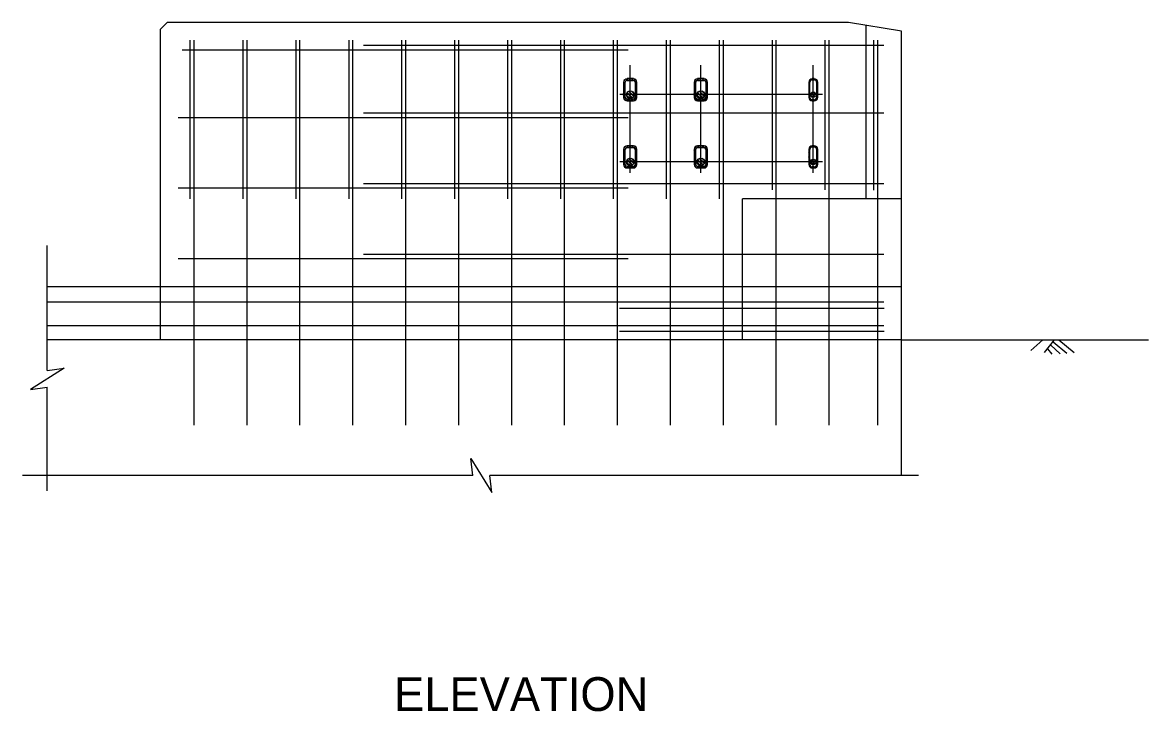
# Model space of a CAD drawing. Extents: x -813.5 to -743.8, y 412.9 to 447.1.
# Drawn here: x -789.31 to -778.67, y 426.84 to 433.35 of the extents above; entities that cross this region are included whole.
import ezdxf

# ---------------------------------------------------------------- set-up
doc = ezdxf.new("R2010")
doc.units = 0
for name, color, linetype in [('rd_PROFILE-FINISH', 7, 'Continuous'), ('str_Center-Line-A', 7, 'Continuous'), ('str_Concrete-A', 7, 'Continuous'), ('str_Existing-Steel-H', 7, 'Continuous'), ('str_Reinforcement-A', 7, 'Continuous'), ('str_Reinforcement-B', 7, 'Continuous'), ('str_Reinforcement-C', 7, 'Continuous'), ('str_Reinforcement-D', 7, 'Continuous'), ('str_Reinforcement-E', 7, 'Continuous'), ('str_Structural-Steel-A', 7, 'Continuous'), ('str_Text-A', 7, 'Continuous')]:
    doc.layers.add(name, color=color, linetype=linetype)

msp = doc.modelspace()

# ---------------------------------------------------------------- linework, layer by layer
at = {"layer": 'rd_PROFILE-FINISH'}
for p, q in [((-781.004, 430.353), (-778.67, 430.353)), ((-779.668, 430.353), (-779.782, 430.252)), ((-779.782, 430.353), (-778.982, 430.353)), ((-779.56, 430.352), (-779.654, 430.233)), ((-779.592, 430.301), (-779.504, 430.221)), ((-779.569, 430.334), (-779.44, 430.228)), ((-779.516, 430.352), (-779.371, 430.233)), ((-779.624, 430.267), (-779.582, 430.216))]:
    msp.add_line(p, q, dxfattribs=at)
at = {"layer": 'str_Center-Line-A'}
for p, q in [((-783.566, 431.933), (-783.566, 432.95)), ((-782.899, 431.933), (-782.899, 432.95)), ((-781.837, 431.933), (-781.837, 432.95)), ((-781.75, 432.671), (-783.664, 432.671)), ((-781.75, 432.035), (-783.664, 432.035))]:
    msp.add_line(p, q, dxfattribs=at)
at = {"layer": 'str_Concrete-A'}
for p, q in [((-788.004, 433.29), (-787.941, 433.353)), ((-788.004, 430.353), (-788.004, 433.29)), ((-781.504, 433.353), (-787.941, 433.353)), ((-781.004, 433.27), (-781.504, 433.353)), ((-781.337, 431.686), (-781.337, 433.325)), ((-781.004, 429.071), (-781.004, 433.27)), ((-782.504, 430.353), (-782.504, 431.686)), ((-781.004, 431.686), (-782.504, 431.686)), ((-789.073, 430.064), (-789.073, 431.244)), ((-788.004, 430.853), (-789.073, 430.853)), ((-781.004, 430.853), (-788.004, 430.853)), ((-781.004, 430.353), (-789.073, 430.353)), ((-788.913, 430.084), (-789.233, 429.884)), ((-789.073, 430.064), (-788.913, 430.084)), ((-789.233, 429.884), (-789.073, 429.904)), ((-789.073, 428.926), (-789.073, 429.904)), ((-785.053, 429.071), (-785.073, 429.231)), ((-785.073, 429.231), (-784.873, 428.911)), ((-785.053, 429.071), (-789.307, 429.071)), ((-780.842, 429.071), (-784.893, 429.071)), ((-784.873, 428.911), (-784.893, 429.071))]:
    msp.add_line(p, q, dxfattribs=at)
at = {"layer": 'str_Existing-Steel-H'}
for p, q in [((-783.629, 432.779), (-783.611, 432.796)), ((-783.629, 432.775), (-783.613, 432.79)), ((-783.629, 432.789), (-783.629, 432.645)), ((-783.629, 432.756), (-783.613, 432.771)), ((-783.629, 432.751), (-783.613, 432.767)), ((-783.629, 432.732), (-783.613, 432.748)), ((-783.629, 432.728), (-783.613, 432.743)), ((-783.629, 432.708), (-783.613, 432.724)), ((-783.627, 432.8), (-783.607, 432.82)), ((-783.62, 432.812), (-783.619, 432.813)), ((-783.613, 432.645), (-783.613, 432.789)), ((-783.603, 432.804), (-783.586, 432.822)), ((-783.597, 432.806), (-783.582, 432.822)), ((-783.536, 432.822), (-783.596, 432.822)), ((-783.596, 432.806), (-783.536, 432.806)), ((-783.578, 432.806), (-783.563, 432.822)), ((-783.574, 432.806), (-783.558, 432.822)), ((-783.555, 432.806), (-783.539, 432.822)), ((-783.55, 432.806), (-783.535, 432.822)), ((-783.532, 432.805), (-783.52, 432.817)), ((-783.528, 432.804), (-783.517, 432.816)), ((-783.52, 432.794), (-783.508, 432.805)), ((-783.519, 432.79), (-783.506, 432.803)), ((-783.519, 432.789), (-783.519, 432.645)), ((-783.519, 432.771), (-783.504, 432.786)), ((-783.519, 432.766), (-783.504, 432.782)), ((-783.519, 432.747), (-783.504, 432.763)), ((-783.519, 432.743), (-783.504, 432.758)), ((-783.519, 432.723), (-783.504, 432.739)), ((-783.519, 432.719), (-783.504, 432.735)), ((-783.504, 432.645), (-783.504, 432.789)), ((-782.962, 432.779), (-782.945, 432.796)), ((-782.962, 432.775), (-782.946, 432.79)), ((-782.962, 432.789), (-782.962, 432.645)), ((-782.962, 432.756), (-782.946, 432.771)), ((-782.962, 432.751), (-782.946, 432.767)), ((-782.962, 432.732), (-782.946, 432.748)), ((-782.962, 432.728), (-782.946, 432.743)), ((-782.962, 432.708), (-782.946, 432.724)), ((-782.96, 432.8), (-782.941, 432.82)), ((-782.953, 432.812), (-782.952, 432.813)), ((-782.946, 432.645), (-782.946, 432.789)), ((-782.937, 432.804), (-782.919, 432.822)), ((-782.931, 432.806), (-782.915, 432.822)), ((-782.869, 432.822), (-782.93, 432.822)), ((-782.93, 432.806), (-782.869, 432.806)), ((-782.911, 432.806), (-782.896, 432.822)), ((-782.907, 432.806), (-782.892, 432.822)), ((-782.888, 432.806), (-782.872, 432.822)), ((-782.884, 432.806), (-782.868, 432.822)), ((-782.865, 432.805), (-782.853, 432.817)), ((-782.862, 432.804), (-782.85, 432.816)), ((-782.853, 432.794), (-782.841, 432.805)), ((-782.853, 432.79), (-782.84, 432.803)), ((-782.853, 432.789), (-782.853, 432.645)), ((-782.853, 432.771), (-782.837, 432.786)), ((-782.853, 432.766), (-782.837, 432.782)), ((-782.853, 432.747), (-782.837, 432.763)), ((-782.853, 432.743), (-782.837, 432.758)), ((-782.853, 432.723), (-782.837, 432.739)), ((-782.853, 432.719), (-782.837, 432.735)), ((-782.837, 432.645), (-782.837, 432.789)), ((-781.879, 432.787), (-781.864, 432.802)), ((-781.879, 432.784), (-781.867, 432.795)), ((-781.879, 432.789), (-781.879, 432.645)), ((-781.879, 432.764), (-781.868, 432.774)), ((-781.879, 432.76), (-781.868, 432.771)), ((-781.879, 432.74), (-781.868, 432.751)), ((-781.879, 432.737), (-781.868, 432.747)), ((-781.879, 432.717), (-781.868, 432.727)), ((-781.879, 432.713), (-781.868, 432.724)), ((-781.868, 432.645), (-781.868, 432.789)), ((-781.859, 432.807), (-781.845, 432.822)), ((-781.852, 432.81), (-781.841, 432.822)), ((-781.827, 432.822), (-781.846, 432.822)), ((-781.846, 432.811), (-781.827, 432.811)), ((-781.831, 432.811), (-781.821, 432.821)), ((-781.828, 432.811), (-781.819, 432.82)), ((-781.813, 432.806), (-781.806, 432.813)), ((-781.811, 432.804), (-781.804, 432.811)), ((-781.806, 432.79), (-781.797, 432.799)), ((-781.806, 432.786), (-781.796, 432.796)), ((-781.806, 432.789), (-781.806, 432.645)), ((-781.806, 432.766), (-781.795, 432.777)), ((-781.806, 432.763), (-781.795, 432.773)), ((-781.806, 432.743), (-781.795, 432.753)), ((-781.806, 432.739), (-781.795, 432.75)), ((-781.806, 432.719), (-781.795, 432.729)), ((-781.806, 432.716), (-781.795, 432.726)), ((-781.795, 432.645), (-781.795, 432.789)), ((-783.629, 432.704), (-783.613, 432.72)), ((-783.629, 432.685), (-783.613, 432.7)), ((-783.629, 432.68), (-783.613, 432.696)), ((-783.629, 432.661), (-783.613, 432.677)), ((-783.629, 432.657), (-783.613, 432.672)), ((-783.628, 432.638), (-783.613, 432.653)), ((-783.627, 432.635), (-783.613, 432.649)), ((-783.62, 432.623), (-783.609, 432.634)), ((-783.617, 432.621), (-783.606, 432.632)), ((-783.605, 432.614), (-783.59, 432.629)), ((-783.601, 432.614), (-783.586, 432.629)), ((-783.536, 432.629), (-783.596, 432.629)), ((-783.582, 432.613), (-783.567, 432.629)), ((-783.578, 432.613), (-783.562, 432.629)), ((-783.559, 432.613), (-783.543, 432.629)), ((-783.554, 432.613), (-783.539, 432.629)), ((-783.535, 432.613), (-783.504, 432.645)), ((-783.53, 432.614), (-783.504, 432.64)), ((-783.519, 432.7), (-783.504, 432.716)), ((-783.519, 432.696), (-783.504, 432.711)), ((-783.519, 432.676), (-783.504, 432.692)), ((-783.519, 432.672), (-783.504, 432.688)), ((-783.519, 432.653), (-783.504, 432.668)), ((-783.519, 432.648), (-783.504, 432.664)), ((-782.962, 432.704), (-782.946, 432.72)), ((-782.962, 432.685), (-782.946, 432.7)), ((-782.962, 432.68), (-782.946, 432.696)), ((-782.962, 432.661), (-782.946, 432.677)), ((-782.962, 432.657), (-782.946, 432.672)), ((-782.961, 432.638), (-782.946, 432.653)), ((-782.96, 432.635), (-782.946, 432.649)), ((-782.953, 432.623), (-782.942, 432.634)), ((-782.951, 432.621), (-782.94, 432.632)), ((-782.938, 432.614), (-782.924, 432.629)), ((-782.934, 432.614), (-782.919, 432.629)), ((-782.869, 432.629), (-782.93, 432.629)), ((-782.916, 432.613), (-782.9, 432.629)), ((-782.911, 432.613), (-782.896, 432.629)), ((-782.892, 432.613), (-782.876, 432.629)), ((-782.888, 432.613), (-782.872, 432.629)), ((-782.868, 432.613), (-782.837, 432.645)), ((-782.864, 432.614), (-782.837, 432.64)), ((-782.853, 432.7), (-782.837, 432.716)), ((-782.853, 432.696), (-782.837, 432.711)), ((-782.853, 432.676), (-782.837, 432.692)), ((-782.853, 432.672), (-782.837, 432.688)), ((-782.853, 432.653), (-782.837, 432.668)), ((-782.853, 432.648), (-782.837, 432.664)), ((-781.879, 432.693), (-781.868, 432.704)), ((-781.879, 432.69), (-781.868, 432.7)), ((-781.879, 432.67), (-781.868, 432.68)), ((-781.879, 432.666), (-781.868, 432.677)), ((-781.879, 432.646), (-781.868, 432.656)), ((-781.878, 432.643), (-781.868, 432.653)), ((-781.873, 432.628), (-781.866, 432.635)), ((-781.872, 432.626), (-781.864, 432.633)), ((-781.861, 432.617), (-781.853, 432.625)), ((-781.858, 432.616), (-781.85, 432.624)), ((-781.827, 432.624), (-781.846, 432.624)), ((-781.841, 432.613), (-781.83, 432.624)), ((-781.837, 432.613), (-781.827, 432.624)), ((-781.814, 432.616), (-781.798, 432.632)), ((-781.806, 432.695), (-781.795, 432.706)), ((-781.806, 432.692), (-781.795, 432.702)), ((-781.806, 432.672), (-781.795, 432.682)), ((-781.806, 432.668), (-781.795, 432.679)), ((-781.806, 432.648), (-781.795, 432.659)), ((-781.806, 432.645), (-781.795, 432.655)), ((-783.596, 432.613), (-783.536, 432.613)), ((-782.93, 432.613), (-782.869, 432.613)), ((-781.846, 432.613), (-781.827, 432.613)), ((-783.629, 432.144), (-783.611, 432.161)), ((-783.629, 432.139), (-783.613, 432.155)), ((-783.629, 432.154), (-783.629, 432.01)), ((-783.629, 432.12), (-783.613, 432.136)), ((-783.629, 432.116), (-783.613, 432.131)), ((-783.629, 432.097), (-783.613, 432.112)), ((-783.629, 432.092), (-783.613, 432.108)), ((-783.629, 432.073), (-783.613, 432.089)), ((-783.629, 432.069), (-783.613, 432.084)), ((-783.627, 432.165), (-783.607, 432.184)), ((-783.62, 432.176), (-783.619, 432.177)), ((-783.613, 432.01), (-783.613, 432.154)), ((-783.603, 432.169), (-783.586, 432.186)), ((-783.597, 432.17), (-783.582, 432.186)), ((-783.536, 432.186), (-783.596, 432.186)), ((-783.596, 432.171), (-783.536, 432.171)), ((-783.578, 432.171), (-783.563, 432.186)), ((-783.574, 432.171), (-783.558, 432.186)), ((-783.555, 432.171), (-783.539, 432.186)), ((-783.55, 432.171), (-783.535, 432.186)), ((-783.532, 432.17), (-783.52, 432.182)), ((-783.528, 432.169), (-783.517, 432.18)), ((-783.52, 432.158), (-783.508, 432.17)), ((-783.519, 432.154), (-783.506, 432.167)), ((-783.519, 432.154), (-783.519, 432.01)), ((-783.519, 432.135), (-783.504, 432.151)), ((-783.519, 432.131), (-783.504, 432.146)), ((-783.519, 432.112), (-783.504, 432.127)), ((-783.519, 432.107), (-783.504, 432.123)), ((-783.519, 432.088), (-783.504, 432.104)), ((-783.519, 432.084), (-783.504, 432.099)), ((-783.504, 432.01), (-783.504, 432.154)), ((-782.962, 432.144), (-782.945, 432.161)), ((-782.962, 432.139), (-782.946, 432.155)), ((-782.962, 432.154), (-782.962, 432.01)), ((-782.962, 432.12), (-782.946, 432.136)), ((-782.962, 432.116), (-782.946, 432.131)), ((-782.962, 432.097), (-782.946, 432.112)), ((-782.962, 432.092), (-782.946, 432.108)), ((-782.962, 432.073), (-782.946, 432.089)), ((-782.962, 432.069), (-782.946, 432.084)), ((-782.96, 432.165), (-782.941, 432.184)), ((-782.953, 432.176), (-782.952, 432.177)), ((-782.946, 432.01), (-782.946, 432.154)), ((-782.937, 432.169), (-782.919, 432.186)), ((-782.931, 432.17), (-782.915, 432.186)), ((-782.869, 432.186), (-782.93, 432.186)), ((-782.93, 432.171), (-782.869, 432.171)), ((-782.911, 432.171), (-782.896, 432.186)), ((-782.907, 432.171), (-782.892, 432.186)), ((-782.888, 432.171), (-782.872, 432.186)), ((-782.884, 432.171), (-782.868, 432.186)), ((-782.865, 432.17), (-782.853, 432.182)), ((-782.862, 432.169), (-782.85, 432.18)), ((-782.853, 432.158), (-782.841, 432.17)), ((-782.853, 432.154), (-782.84, 432.167)), ((-782.853, 432.154), (-782.853, 432.01)), ((-782.853, 432.135), (-782.837, 432.151)), ((-782.853, 432.131), (-782.837, 432.146)), ((-782.853, 432.112), (-782.837, 432.127)), ((-782.853, 432.107), (-782.837, 432.123)), ((-782.853, 432.088), (-782.837, 432.104)), ((-782.853, 432.084), (-782.837, 432.099)), ((-782.837, 432.01), (-782.837, 432.154)), ((-781.879, 432.152), (-781.864, 432.167)), ((-781.879, 432.149), (-781.867, 432.16)), ((-781.879, 432.154), (-781.879, 432.01)), ((-781.879, 432.129), (-781.868, 432.139)), ((-781.879, 432.125), (-781.868, 432.135)), ((-781.879, 432.105), (-781.868, 432.115)), ((-781.879, 432.102), (-781.868, 432.112)), ((-781.879, 432.081), (-781.868, 432.092)), ((-781.879, 432.078), (-781.868, 432.088)), ((-781.868, 432.01), (-781.868, 432.154)), ((-781.859, 432.172), (-781.845, 432.186)), ((-781.852, 432.175), (-781.841, 432.186)), ((-781.827, 432.186), (-781.846, 432.186)), ((-781.846, 432.176), (-781.827, 432.176)), ((-781.831, 432.176), (-781.821, 432.186)), ((-781.828, 432.176), (-781.819, 432.185)), ((-781.813, 432.17), (-781.806, 432.178)), ((-781.811, 432.169), (-781.804, 432.176)), ((-781.806, 432.154), (-781.797, 432.163)), ((-781.806, 432.151), (-781.796, 432.161)), ((-781.806, 432.154), (-781.806, 432.01)), ((-781.806, 432.131), (-781.795, 432.141)), ((-781.806, 432.127), (-781.795, 432.138)), ((-781.806, 432.107), (-781.795, 432.118)), ((-781.806, 432.104), (-781.795, 432.114)), ((-781.806, 432.084), (-781.795, 432.094)), ((-781.806, 432.08), (-781.795, 432.091)), ((-781.795, 432.01), (-781.795, 432.154)), ((-783.629, 432.049), (-783.613, 432.065)), ((-783.629, 432.045), (-783.613, 432.061)), ((-783.629, 432.026), (-783.613, 432.041)), ((-783.629, 432.021), (-783.613, 432.037)), ((-783.628, 432.003), (-783.613, 432.018)), ((-783.627, 432), (-783.613, 432.014)), ((-783.62, 431.988), (-783.609, 431.999)), ((-783.617, 431.986), (-783.606, 431.997)), ((-783.605, 431.979), (-783.59, 431.993)), ((-783.601, 431.978), (-783.586, 431.993)), ((-783.536, 431.993), (-783.596, 431.993)), ((-783.596, 431.978), (-783.536, 431.978)), ((-783.582, 431.978), (-783.567, 431.993)), ((-783.578, 431.978), (-783.562, 431.993)), ((-783.559, 431.978), (-783.543, 431.993)), ((-783.554, 431.978), (-783.539, 431.993)), ((-783.535, 431.978), (-783.504, 432.009)), ((-783.53, 431.978), (-783.504, 432.005)), ((-783.519, 432.064), (-783.504, 432.08)), ((-783.519, 432.06), (-783.504, 432.076)), ((-783.519, 432.041), (-783.504, 432.057)), ((-783.519, 432.037), (-783.504, 432.052)), ((-783.519, 432.017), (-783.504, 432.033)), ((-783.519, 432.013), (-783.504, 432.029)), ((-782.962, 432.049), (-782.946, 432.065)), ((-782.962, 432.045), (-782.946, 432.061)), ((-782.962, 432.026), (-782.946, 432.041)), ((-782.962, 432.021), (-782.946, 432.037)), ((-782.961, 432.003), (-782.946, 432.018)), ((-782.96, 432), (-782.946, 432.014)), ((-782.953, 431.988), (-782.942, 431.999)), ((-782.951, 431.986), (-782.94, 431.997)), ((-782.938, 431.979), (-782.924, 431.993)), ((-782.934, 431.978), (-782.919, 431.993)), ((-782.869, 431.993), (-782.93, 431.993)), ((-782.93, 431.978), (-782.869, 431.978)), ((-782.916, 431.978), (-782.9, 431.993)), ((-782.911, 431.978), (-782.896, 431.993)), ((-782.892, 431.978), (-782.876, 431.993)), ((-782.888, 431.978), (-782.872, 431.993)), ((-782.868, 431.978), (-782.837, 432.009)), ((-782.864, 431.978), (-782.837, 432.005)), ((-782.853, 432.064), (-782.837, 432.08)), ((-782.853, 432.06), (-782.837, 432.076)), ((-782.853, 432.041), (-782.837, 432.057)), ((-782.853, 432.037), (-782.837, 432.052)), ((-782.853, 432.017), (-782.837, 432.033)), ((-782.853, 432.013), (-782.837, 432.029)), ((-781.879, 432.058), (-781.868, 432.068)), ((-781.879, 432.054), (-781.868, 432.065)), ((-781.879, 432.034), (-781.868, 432.045)), ((-781.879, 432.031), (-781.868, 432.041)), ((-781.879, 432.011), (-781.868, 432.021)), ((-781.878, 432.007), (-781.868, 432.018)), ((-781.873, 431.992), (-781.866, 432)), ((-781.872, 431.99), (-781.864, 431.998)), ((-781.861, 431.981), (-781.853, 431.989)), ((-781.858, 431.98), (-781.85, 431.989)), ((-781.827, 431.988), (-781.846, 431.988)), ((-781.846, 431.978), (-781.827, 431.978)), ((-781.841, 431.978), (-781.83, 431.988)), ((-781.837, 431.978), (-781.827, 431.988)), ((-781.814, 431.981), (-781.798, 431.997)), ((-781.806, 432.06), (-781.795, 432.07)), ((-781.806, 432.057), (-781.795, 432.067)), ((-781.806, 432.036), (-781.795, 432.047)), ((-781.806, 432.033), (-781.795, 432.043)), ((-781.806, 432.013), (-781.795, 432.023)), ((-781.806, 432.009), (-781.795, 432.02))]:
    msp.add_line(p, q, dxfattribs=at)
for centre, radius, start, end in [((-783.596, 432.789), 0.0322, 90, 180), ((-783.596, 432.789), 0.0166, 90, 180), ((-783.536, 432.789), 0.0322, 0, 90), ((-783.536, 432.789), 0.0166, 360, 90), ((-782.93, 432.789), 0.0322, 90, 180), ((-782.93, 432.789), 0.0166, 90, 180), ((-782.869, 432.789), 0.0322, 0, 90), ((-782.869, 432.789), 0.0166, 360, 90), ((-781.846, 432.789), 0.0322, 90, 180), ((-781.846, 432.789), 0.0218, 90, 180), ((-781.827, 432.789), 0.0322, 0, 90), ((-781.827, 432.789), 0.0218, 360, 90), ((-783.596, 432.645), 0.0322, 180, 270), ((-783.596, 432.645), 0.0166, 180, 270), ((-783.536, 432.645), 0.0322, 270, 360), ((-783.536, 432.645), 0.0166, 270, 0), ((-782.93, 432.645), 0.0322, 180, 270), ((-782.93, 432.645), 0.0166, 180, 270), ((-782.869, 432.645), 0.0322, 270, 360), ((-782.869, 432.645), 0.0166, 270, 0), ((-781.846, 432.645), 0.0322, 180, 270), ((-781.846, 432.645), 0.0218, 180, 270), ((-781.827, 432.645), 0.0322, 270, 360), ((-781.827, 432.645), 0.0218, 270, 0), ((-783.596, 432.154), 0.0322, 90, 180), ((-783.596, 432.154), 0.0166, 90, 180), ((-783.536, 432.154), 0.0322, 0, 90), ((-783.536, 432.154), 0.0166, 360, 90), ((-782.93, 432.154), 0.0322, 90, 180), ((-782.93, 432.154), 0.0166, 90, 180), ((-782.869, 432.154), 0.0322, 0, 90), ((-782.869, 432.154), 0.0166, 360, 90), ((-781.846, 432.154), 0.0322, 90, 180), ((-781.846, 432.154), 0.0218, 90, 180), ((-781.827, 432.154), 0.0322, 0, 90), ((-781.827, 432.154), 0.0218, 360, 90), ((-783.596, 432.01), 0.0322, 180, 270), ((-783.596, 432.01), 0.0166, 180, 270), ((-783.536, 432.01), 0.0322, 270, 360), ((-783.536, 432.01), 0.0166, 270, 0), ((-782.93, 432.01), 0.0322, 180, 270), ((-782.93, 432.01), 0.0166, 180, 270), ((-782.869, 432.01), 0.0322, 270, 360), ((-782.869, 432.01), 0.0166, 270, 0), ((-781.846, 432.01), 0.0322, 180, 270), ((-781.846, 432.01), 0.0218, 180, 270), ((-781.827, 432.01), 0.0322, 270, 360), ((-781.827, 432.01), 0.0218, 270, 0)]:
    msp.add_arc(centre, radius, start, end, dxfattribs=at)
at = {"layer": 'str_Reinforcement-A'}
for p, q in [((-787.689, 433.186), (-787.689, 429.547)), ((-787.189, 433.186), (-787.189, 429.547)), ((-786.689, 433.186), (-786.689, 429.547)), ((-786.189, 433.186), (-786.189, 429.547)), ((-785.689, 433.186), (-785.689, 429.547)), ((-785.189, 433.186), (-785.189, 429.547)), ((-784.689, 433.186), (-784.689, 429.547)), ((-784.189, 433.186), (-784.189, 429.547)), ((-783.689, 433.186), (-783.689, 429.547)), ((-783.189, 433.186), (-783.189, 429.547)), ((-782.689, 433.186), (-782.689, 429.547)), ((-782.189, 433.186), (-782.189, 429.547)), ((-781.691, 433.186), (-781.691, 429.547)), ((-781.231, 433.186), (-781.231, 429.547))]:
    msp.add_line(p, q, dxfattribs=at)
at = {"layer": 'str_Reinforcement-B'}
for p, q in [((-781.168, 430.648), (-783.668, 430.648)), ((-781.168, 430.432), (-783.668, 430.432))]:
    msp.add_line(p, q, dxfattribs=at)
at = {"layer": 'str_Reinforcement-C'}
for p, q in [((-787.726, 433.186), (-787.726, 431.686)), ((-787.226, 433.186), (-787.226, 431.686)), ((-786.726, 433.186), (-786.726, 431.686)), ((-786.226, 433.186), (-786.226, 431.686)), ((-785.726, 433.186), (-785.726, 431.686)), ((-785.226, 433.186), (-785.226, 431.686)), ((-784.726, 433.186), (-784.726, 431.686)), ((-784.226, 433.186), (-784.226, 431.686)), ((-783.726, 433.186), (-783.726, 431.686)), ((-783.226, 433.186), (-783.226, 431.686)), ((-782.726, 433.186), (-782.726, 431.686)), ((-782.226, 433.186), (-782.226, 431.77)), ((-781.728, 433.186), (-781.728, 431.77)), ((-781.268, 433.186), (-781.268, 431.768))]:
    msp.add_line(p, q, dxfattribs=at)
at = {"layer": 'str_Reinforcement-D'}
for p, q in [((-781.17, 433.137), (-786.087, 433.137)), ((-781.17, 432.495), (-786.087, 432.495)), ((-781.17, 431.828), (-786.087, 431.828)), ((-781.17, 431.161), (-786.087, 431.161)), ((-781.17, 430.709), (-789.073, 430.709)), ((-781.17, 430.484), (-789.073, 430.484))]:
    msp.add_line(p, q, dxfattribs=at)
at = {"layer": 'str_Reinforcement-E'}
for p, q in [((-783.587, 433.091), (-787.799, 433.091)), ((-783.587, 432.453), (-787.837, 432.453)), ((-783.587, 431.786), (-787.837, 431.786)), ((-783.587, 431.12), (-787.837, 431.12))]:
    msp.add_line(p, q, dxfattribs=at)
at = {"layer": 'str_Structural-Steel-A'}
for p, q in [((-783.566, 432.634), (-783.603, 432.67)), ((-783.573, 432.635), (-783.602, 432.664)), ((-783.548, 432.639), (-783.598, 432.689)), ((-783.544, 432.641), (-783.595, 432.692)), ((-783.533, 432.654), (-783.582, 432.703)), ((-783.532, 432.658), (-783.578, 432.705)), ((-783.531, 432.682), (-783.555, 432.705)), ((-782.9, 432.634), (-782.936, 432.67)), ((-782.906, 432.635), (-782.935, 432.664)), ((-782.881, 432.639), (-782.931, 432.689)), ((-782.877, 432.641), (-782.929, 432.692)), ((-782.867, 432.654), (-782.916, 432.703)), ((-782.865, 432.658), (-782.912, 432.705)), ((-782.865, 432.682), (-782.888, 432.705)), ((-781.838, 432.645), (-781.863, 432.669)), ((-781.846, 432.646), (-781.861, 432.662)), ((-781.82, 432.65), (-781.857, 432.687)), ((-781.818, 432.653), (-781.854, 432.69)), ((-781.811, 432.67), (-781.837, 432.697)), ((-781.812, 432.677), (-781.831, 432.696)), ((-783.566, 431.999), (-783.603, 432.035)), ((-783.573, 431.999), (-783.602, 432.029)), ((-783.548, 432.004), (-783.598, 432.054)), ((-783.544, 432.006), (-783.595, 432.057)), ((-783.533, 432.019), (-783.582, 432.068)), ((-783.532, 432.023), (-783.578, 432.069)), ((-783.531, 432.046), (-783.555, 432.07)), ((-782.9, 431.999), (-782.936, 432.035)), ((-782.906, 431.999), (-782.935, 432.029)), ((-782.881, 432.004), (-782.931, 432.054)), ((-782.877, 432.006), (-782.929, 432.057)), ((-782.867, 432.019), (-782.916, 432.068)), ((-782.865, 432.023), (-782.912, 432.069)), ((-782.865, 432.046), (-782.888, 432.07)), ((-781.838, 432.009), (-781.863, 432.034)), ((-781.846, 432.011), (-781.861, 432.026)), ((-781.82, 432.015), (-781.857, 432.052)), ((-781.818, 432.018), (-781.854, 432.054)), ((-781.811, 432.035), (-781.837, 432.061)), ((-781.812, 432.041), (-781.831, 432.06))]:
    msp.add_line(p, q, dxfattribs=at)
for centre, radius in [((-783.566, 432.671), 0.0365), ((-782.899, 432.671), 0.0365), ((-781.837, 432.671), 0.026), ((-783.566, 432.035), 0.0365), ((-782.899, 432.035), 0.0365), ((-781.837, 432.035), 0.026)]:
    msp.add_circle(centre, radius, dxfattribs=at)

# ---------------------------------------------------------------- texts
at = {"layer": 'str_Text-A'}
msp.add_text(' ELEVATION ', height=0.32, dxfattribs=at).set_placement((-785.916, 426.844))

doc.saveas('drawing.dxf')
